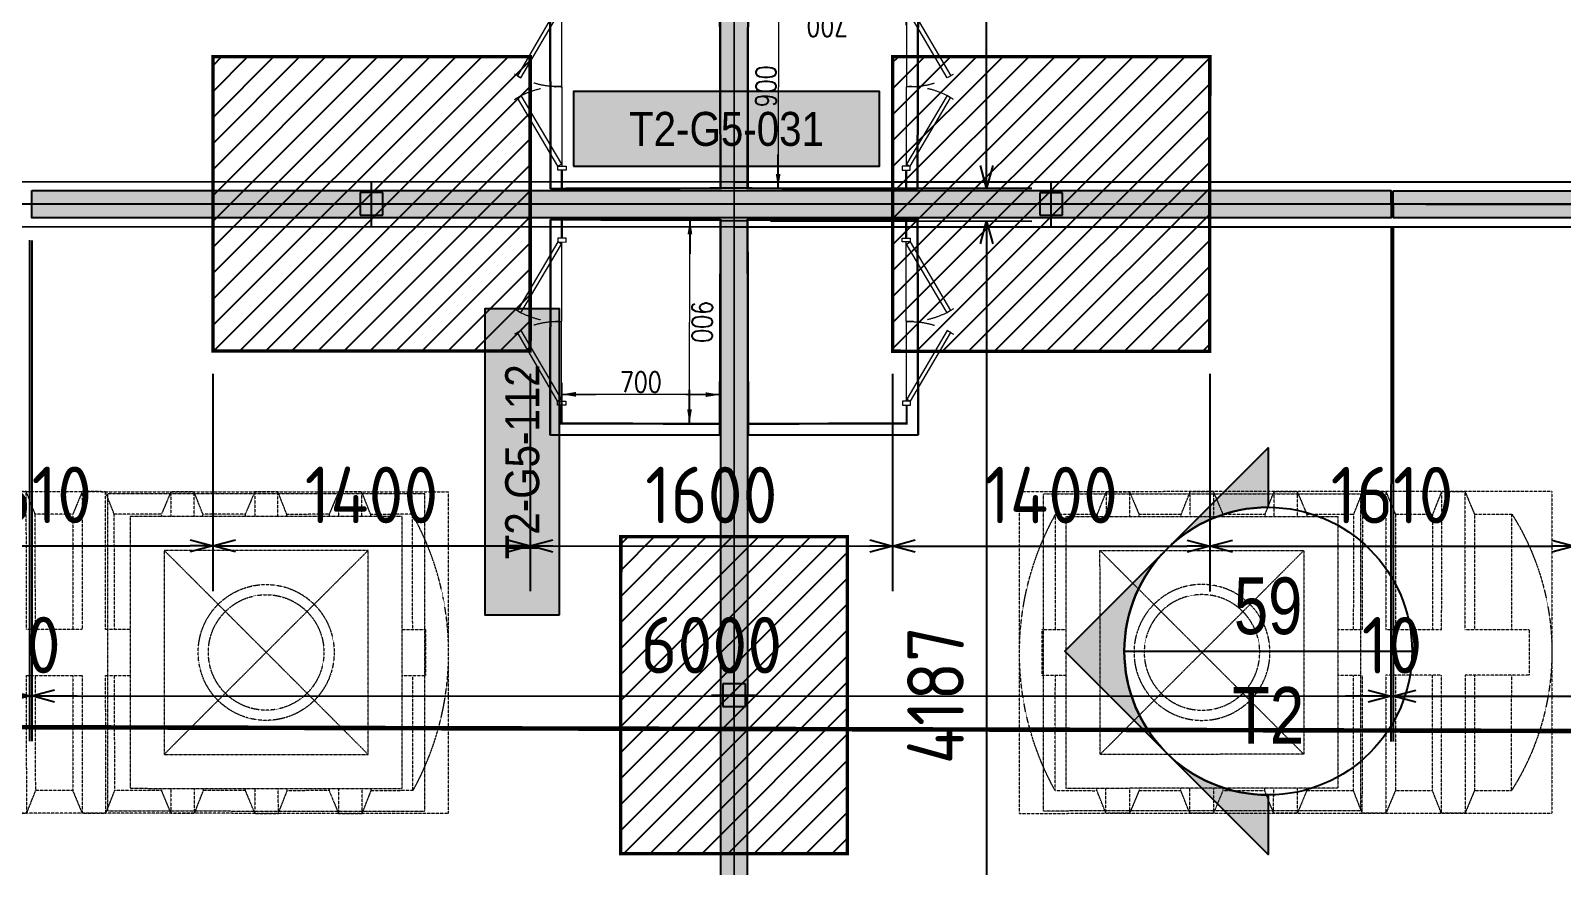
# Model space of a CAD drawing. Header units: centimetres. Extents: x -6122352 to 4157695, y -1694241 to 1947892.
# Drawn here: x 225701 to 232463, y -177712 to -174023 of the extents above; entities that cross this region are included whole.
import ezdxf
from ezdxf.enums import TextEntityAlignment as Align

# ---------------------------------------------------------------- set-up
doc = ezdxf.new("R2010")
doc.units = ezdxf.units.CM
doc.header["$MEASUREMENT"] = 0
doc.header["$PDMODE"] = 66
doc.header["$PDSIZE"] = 100
doc.linetypes.add('HIDDEN', pattern=[0.375, 0.25, -0.125])
doc.linetypes.add('LTH-4G-M-XR-GROUND FLOOR PLAN$0$HIDDEN2', pattern=[0.1875, 0.125, -0.0625])
for name, color, linetype in [('00-MI-DIM', 7, 'Continuous'), ('@MI-FOOTINGS', 7, 'Continuous'), ('@MI-MEP', 7, 'Continuous'), ('@MI-REF LAYER', 7, 'Continuous'), ('@MI-TYPE-02', 6, 'Continuous'), ('A-GLASS HATCH', 7, 'Continuous'), ('CTECH-Text 2.5mm', 2, 'Continuous'), ('PANEL-TAGS', 7, 'Continuous'), ('VD-WS-WATER TANK', 7, 'Continuous')]:
    doc.layers.add(name, color=color, linetype=linetype)
doc.layers.add('08-Compound Wall-2', color=6, linetype='Continuous', lineweight=25, true_color=0xff00ff)
for name, color, linetype, lineweight in [('23585-XR-AR-102-8P-GF$0$A-FLOR-XREF', 8, 'Continuous', 9), ('23585-XR-AR-DAMAC PLOT LIMITS$0$1-Mid units', 41, 'Continuous', 5), ('A-ANNO-TEXT', 3, 'Continuous', 25), ('LTH-4G-M-XR-GROUND FLOOR PLAN$0$1717 X Water Tank Location_5B$0$00 Line 2', 6, 'Continuous', 13), ('ZAT_WALL PANEL', 3, 'Continuous', 30)]:
    doc.layers.add(name, color=color, linetype=linetype, lineweight=lineweight)
doc.layers.add('LTH-4G-M-XR-GROUND FLOOR PLAN$0$PDF_Geometry', color=7, linetype='Continuous', true_color=0xcccccc)
doc.styles.add('Arial Narrow', font='ARIALN.TTF', dxfattribs={"width": 0.95, "height": 500})
doc.styles.add('DIMTEXT', font='romans.shx', dxfattribs={"width": 0.8})
doc.styles.add('PANELTAG_STYLE', font='arial.ttf')
doc.styles.add('Schueco-BEMSTIL', font='isocpeur.ttf', dxfattribs={"width": 0.9})
doc.dimstyles.new('DIM-25', dxfattribs={"dimscale": 25, "dimtxt": 2.5, "dimasz": 2.5, "dimexe": 1.25, "dimexo": 0.625, "dimgap": 1, "dimtad": 1, "dimdec": 0, "dimdsep": 46, "dimtxsty": 'DIMTEXT', "dimblk": 'AROW', "dimcen": 2.5, "dimse1": 1, "dimse2": 1, "dimclrd": 1, "dimclre": 1, "dimclrt": 2, "dimadec": 0, "dimazin": 0, "dimtfac": 1, "dimtdec": 0, "dimtmove": 0, "dimatfit": 3, "dimfxl": 1, "dimarcsym": 0})
doc.dimstyles.new('MI- JWC-TXT-2.5 MM', dxfattribs={"dimscale": 1.5, "dimtxt": 2.5, "dimasz": 1, "dimexe": 2, "dimexo": 1, "dimgap": 1, "dimtad": 1, "dimdec": 0, "dimdsep": 46, "dimtxsty": 'Schueco-BEMSTIL', "dimblk": 'OPEN30', "dimcen": 0, "dimdle": 2, "dimclrd": 140, "dimclre": 8, "dimclrt": 40, "dimadec": 0, "dimazin": 2, "dimtfac": 1, "dimtdec": 0, "dimtix": 1, "dimtmove": 2, "dimatfit": 3, "dimldrblk": 'OPEN', "dimfxl": 2, "dimlwd": -1, "dimlwe": -1, "dimarcsym": 0})

# ---------------------------------------------------------------- blocks, each defined once
blk = doc.blocks.new('23585-XR-AR-BOUNDARY WALLS AND SETBACKS')
at = {"layer": '08-Compound Wall-2'}
for p, q in [((496675.0646, 2768947.5843), (496679.118, 2768952.0081)), ((496679.2654, 2768951.8729), (496675.212, 2768947.4491)), ((496671.0112, 2768943.1605), (496675.0646, 2768947.5843)), ((496675.212, 2768947.4491), (496671.1586, 2768943.0253))]:
    blk.add_line(p, q, dxfattribs=at)
blk = doc.blocks.new('A$C9d9485f6')
at = {"layer": 'A-ANNO-TEXT', "rotation": 312.4881850805905}
blk.add_blockref('23585-XR-AR-BOUNDARY WALLS AND SETBACKS', (-2377088.5348, -1504219.2521), dxfattribs=at)
blk = doc.blocks.new('23585-XR-AR-DAMAC PLOT LIMITS')
at = {"layer": '23585-XR-AR-DAMAC PLOT LIMITS$0$1-Mid units', "color": 251, "true_color": 0x636466}
for points in [[(496675.1383, 2768947.5167), (496657.4431, 2768963.7303), (496661.4965, 2768968.1541), (496679.1917, 2768951.9405)], [(496671.0849, 2768943.0929), (496653.3897, 2768959.3065), (496657.4431, 2768963.7303), (496675.1383, 2768947.5167)], [(496675.1383, 2768947.5167), (496679.1917, 2768951.9405), (496696.8867, 2768935.7267), (496692.8333, 2768931.3029)], [(496671.0849, 2768943.0929), (496675.1383, 2768947.5167), (496692.8333, 2768931.3029), (496688.7799, 2768926.8793)]]:
    blk.add_lwpolyline(points, close=True, dxfattribs=at)
blk = doc.blocks.new('A$Cf093b529')
at = {"layer": 'A-ANNO-TEXT'}
blk.add_blockref('23585-XR-AR-DAMAC PLOT LIMITS', (-495391.9901, -2768603.4419), dxfattribs=at)
blk = doc.blocks.new('AROW')
at = {"color": 1, "ltscale": 100}
for p, q in [((0, 0), (-3, 0)), ((0, -1), (0, 1))]:
    blk.add_line(p, q, dxfattribs=at)
blk.add_solid([(-1.28, 0.21), (-1.28, -0.21), (0, 0)], dxfattribs=at)
blk = doc.blocks.new('*D475')
at = {"layer": 'CTECH-Text 2.5mm', "color": 8, "lineweight": -2, "ltscale": 10, "transparency": 16777216}
blk.add_line((0.8246, -0.1346), (0.0246, -0.1346), dxfattribs=at)
at = {"layer": 'Defpoints', "color": 0, "ltscale": 10, "transparency": 16777216}
for p in [(-0.0254, 0), (0.8746, 0), (-0.0254, -0.1346)]:
    blk.add_point(p, dxfattribs=at)
at = {"layer": 'CTECH-Text 2.5mm', "color": 8, "lineweight": -2, "ltscale": 10, "transparency": 16777216, "xscale": 0.05, "yscale": 0.05, "zscale": 0.05, "rotation": 180}
blk.add_blockref('AROW', (-0.0254, -0.1346), dxfattribs=at)
at = {"layer": 'CTECH-Text 2.5mm', "color": 8, "lineweight": -2, "ltscale": 10, "transparency": 16777216, "xscale": 0.05, "yscale": 0.05, "zscale": 0.05}
blk.add_blockref('AROW', (0.8746, -0.1346), dxfattribs=at)
at = {"layer": 'CTECH-Text 2.5mm', "color": 8, "ltscale": 10, "transparency": 16777216, "insert": (0.4246, -0.0796), "char_height": 0.09, "attachment_point": 5, "style": 'DIMTEXT'}
blk.add_mtext('900', dxfattribs=at)
blk = doc.blocks.new('*D474')
at = {"layer": 'CTECH-Text 2.5mm', "color": 8, "lineweight": -2, "ltscale": 10, "transparency": 16777216}
blk.add_line((0.7459, -0.05), (0.7459, -0.65), dxfattribs=at)
at = {"layer": 'Defpoints', "color": 0, "ltscale": 10, "transparency": 16777216}
for p in [(0.8746, 0), (0.7459, -0.7), (0.8746, -0.7)]:
    blk.add_point(p, dxfattribs=at)
at = {"layer": 'CTECH-Text 2.5mm', "color": 8, "lineweight": -2, "ltscale": 10, "transparency": 16777216, "xscale": 0.05, "yscale": 0.05, "zscale": 0.05}
for p, rotation in [((0.7459, 0), 90), ((0.7459, -0.7), 270)]:
    blk.add_blockref('AROW', p, dxfattribs=dict(at, rotation=rotation))
at = {"layer": 'CTECH-Text 2.5mm', "color": 8, "ltscale": 10, "transparency": 16777216, "insert": (0.6909, -0.35), "char_height": 0.09, "attachment_point": 5, "rotation": 90, "style": 'DIMTEXT'}
blk.add_mtext('700', dxfattribs=at)
blk = doc.blocks.new('WT')
at = {"layer": 'VD-WS-WATER TANK', "color": 8, "linetype": 'HIDDEN', "lineweight": 5}
for p, q in [((-1544.6, 709.7), (-1544.6, -710.3)), ((-1544.6, 709.7), (805.4, 709.7)), ((805.4, -710.3), (805.4, 709.7)), ((-1205.2, 610), (-1368.6, 609.7)), ((-1367.6, 100.7), (-1368.6, 609.7)), ((-853.8, 610), (-1019.5, 609.7)), ((-462.5, 610), (-670.5, 610)), ((-92.3, 610), (-279.1, 610)), ((278, 610), (91.1, 609.6)), ((645.8, 610), (461.3, 609.7)), ((646.8, 100.7), (645.8, 610)), ((-1366.3, -610.3), (-1367.2, -101.4)), ((648.2, -610), (647.2, -101.4)), ((-1202.9, -610), (-1366.3, -610.3)), ((-853.8, -610), (-1017.2, -610.3)), ((-462.5, -610), (-668.2, -610)), ((-92.3, -610), (-276.8, -610)), ((278, -610), (93.4, -610.3)), ((648.2, -610), (463.6, -610.3)), ((805.4, -710.3), (-1544.6, -710.3))]:
    blk.add_line(p, q, dxfattribs=at)
at = {"layer": 'VD-WS-WATER TANK', "color": 8, "linetype": 'HIDDEN', "lineweight": 5, "ltscale": 0.2}
for p, q in [((-450, 450, 1.1), (450, -450, -1)), ((450, 450), (-450, -450, 1))]:
    blk.add_line(p, q, dxfattribs=at)
at = {"layer": 'VD-WS-WATER TANK', "color": 8, "linetype": 'HIDDEN', "lineweight": 5}
for points in [[(-1058, 100.7), (-1059, 709.7), (-1161.1, 709.7), (-1202.9, 610), (-1202.9, 100.7)], [(-1161.1, 709.7), (-1161.1, 100.7)], [(-1018.6, 100.7), (-1019.5, 610), (-1059, 709.7)], [(-708.9, 100.7), (-709.9, 709.7), (-812, 709.7), (-853.8, 610), (-853.8, 100.7)], [(-812, 709.7), (-812, 100.7)], [(-669.5, 100.7), (-670.5, 610), (-709.9, 709.7)], [(-318.4, 600), (-318.6, 709.7), (-420.7, 709.7), (-462.5, 610), (-462.5, 600)], [(-420.7, 709.7), (-420.7, 600)], [(-279.1, 600), (-279.1, 610), (-318.6, 709.7)], [(51.8, 600), (51.6, 709.7), (-50.5, 709.7), (-92.3, 610), (-92.3, 600)], [(-50.5, 709.7), (-50.5, 600)], [(91.1, 600), (91.1, 610), (51.6, 709.7)], [(422, 600), (421.8, 709.7), (319.7, 709.7), (278, 610), (278, 600)], [(319.7, 709.7), (319.7, 600)], [(461.3, 600), (461.3, 610), (421.8, 709.7)], [(-1161.1, 100.7), (-1444.6, 100.7), (-1444.6, -101.4), (-1161.1, -101.4)], [(-812, 100.7), (-1058, 100.7)], [(-600, 100.7), (-708.9, 100.7)], [(600, -101.4), (705.4, -101.4), (705.4, 100.7), (600, 100.7)], [(-1202.9, -101.4), (-1202.9, -610), (-1161.1, -710.3), (-1056.7, -710.3), (-1017.2, -610), (-1018.2, -101.4)], [(-1161.1, -101.4), (-1161.1, -710.3)], [(-1056.7, -710.3), (-1057.7, -101.4)], [(-1057.7, -101.4), (-812, -101.4)], [(-853.8, -101.4), (-853.8, -610), (-812, -710.3), (-707.6, -710.3), (-668.2, -610), (-669.1, -101.4)], [(-812, -101.4), (-812, -710.3)], [(-707.6, -710.3), (-708.6, -101.4)], [(-708.6, -101.4), (-600, -101.4)], [(-462.5, -600), (-462.5, -610), (-420.7, -710.3), (-316.2, -710.3), (-276.8, -610), (-276.8, -600)], [(-420.7, -600), (-420.7, -710.3)], [(-316.2, -710.3), (-316.4, -600)], [(-92.3, -600), (-92.3, -610), (-50.5, -710.3), (54, -710.3), (93.4, -610), (93.4, -600)], [(-50.5, -600), (-50.5, -710.3)], [(54, -710.3), (53.8, -600)], [(278, -600), (278, -610), (319.7, -710.3), (424.2, -710.3), (463.6, -610), (463.6, -600)], [(319.7, -600), (319.7, -710.3)], [(424.2, -710.3), (424, -600)]]:
    blk.add_lwpolyline(points, dxfattribs=at)
at = {"layer": 'VD-WS-WATER TANK', "color": 8, "linetype": 'HIDDEN', "lineweight": 5, "ltscale": 0.2}
for points in [[(-700, -700), (700, -700), (700, 700), (-700, 700)], [(-600, -600), (600, -600), (600, 600), (-600, 600)], [(-450, -450), (450, -450), (450, 450), (-450, 450)]]:
    blk.add_lwpolyline(points, close=True, dxfattribs=at)
at = {"layer": 'VD-WS-WATER TANK', "color": 8, "linetype": 'HIDDEN', "lineweight": 5}
for radius in [300, 255]:
    blk.add_circle((0, 0), radius, dxfattribs=at)
for centre, radius, start, end in [((-406.1, 1.5), 1138.5, 147.71236, 212.50564), ((-448.6, -2.1), 1254, 331.0009, 29.21709)]:
    blk.add_arc(centre, radius, start, end, dxfattribs=at)
blk = doc.blocks.new('A$Cc095a7f5')
at = {"color": 1, "true_color": 0xeb0000, "const_width": 0.008}
blk.add_lwpolyline([(54.2982, -24.0003), (45.148, -24.0002), (39.148, -24.0002), (33.1481, -24.0001), (27.1481, -24.0001), (21.1481, -24.0001), (15.1481, -24.0001), (9.1479, -24), (0.0007, -23.9999), (0, 0), (9.1481, -0.0001), (15.1481, -0.0001), (21.1481, -0.0001), (27.1481, -0.0001), (33.1481, -0.0001), (39.1479, -0.0002), (45.148, -0.0002), (54.2981, -0.0003)], close=True, dxfattribs=at)
blk = doc.blocks.new('A$C4030e24e')
at = {"color": 1, "true_color": 0xeb0000, "const_width": 0.008}
blk.add_lwpolyline([(54.2981, -0.0002), (54.2972, -24.0003), (45.1499, -24.0001), (39.1498, -24.0001), (33.1498, -24.0001), (27.1498, -24.0001), (21.15, -24), (15.15, -24), (9.15, -24), (-0.0001, -23.9999), (0, 0), (9.1502, 0), (15.1502, 0), (21.1501, -0.0001), (27.1501, -0.0001), (33.1501, -0.0001), (39.1501, -0.0001), (45.1501, -0.0001)], close=True, dxfattribs=at)
blk = doc.blocks.new('T2-FOOTING PLAN')
at = {"layer": '@MI-FOOTINGS', "transparency": 33554679}
h = blk.add_hatch(dxfattribs=at)
h.set_pattern_fill('ANSI31', color=8, scale=650)
h.paths.add_polyline_path([(-700, 650), (700, 650), (700, -650), (-700, -650)])
at = {"layer": '@MI-FOOTINGS', "color": 160, "true_color": 0x3340f0, "const_width": 15}
blk.add_lwpolyline([(-700, 650), (700, 650), (700, -650), (-700, -650)], close=True, dxfattribs=at)
at = {"layer": '@MI-FOOTINGS', "color": 30}
blk.add_point((0, 0), dxfattribs=at)
blk = doc.blocks.new('_Open30')
at = {"color": 0, "linetype": 'ByBlock', "lineweight": -2}
for p, q in [((-1, 0.268), (0, 0)), ((0, 0), (-1, -0.268)), ((0, 0), (-1, 0))]:
    blk.add_line(p, q, dxfattribs=at)
blk = doc.blocks.new('*D882')
at = {"layer": '00-MI-DIM', "color": 8, "transparency": 16777216}
for p, q in [((224896.2, -175536.9), (224896, -176497.3)), ((226506.2, -175537.5), (226506, -176497.6))]:
    blk.add_line(p, q, dxfattribs=at)
at = {"layer": '00-MI-DIM', "color": 140, "transparency": 16777216}
blk.add_line((224996, -176297.3), (226406, -176297.6), dxfattribs=at)
at = {"layer": 'Defpoints', "color": 0, "transparency": 16777216}
for p in [(224896.2, -175436.9), (226506.2, -175437.5), (226506, -176297.6)]:
    blk.add_point(p, dxfattribs=at)
at = {"layer": '00-MI-DIM', "color": 140, "transparency": 16777216, "xscale": 100, "yscale": 100, "zscale": 100}
for p, rotation in [((224896, -176297.3), 179.9898439714545), ((226506, -176297.6), 359.9898439714545)]:
    blk.add_blockref('_Open30', p, dxfattribs=dict(at, rotation=rotation))
at = {"layer": '00-MI-DIM', "color": 40, "transparency": 16777216, "insert": (225701.1, -176072.4), "char_height": 250, "attachment_point": 5, "rotation": 359.98984, "style": 'Schueco-BEMSTIL'}
blk.add_mtext('1610', dxfattribs=at)
blk = doc.blocks.new('_Open')
at = {"color": 0, "linetype": 'ByBlock', "lineweight": -2}
for p, q in [((-1, 0.2), (0, 0)), ((-1, -0.2), (0, 0)), ((0, 0), (-1, 0))]:
    blk.add_line(p, q, dxfattribs=at)
blk = doc.blocks.new('*D883')
at = {"layer": '00-MI-DIM', "color": 8, "transparency": 16777216}
for p, q in [((226506.2, -175537.5), (226506, -176497.6)), ((227906.2, -175537.7), (227906, -176497.8))]:
    blk.add_line(p, q, dxfattribs=at)
at = {"layer": '00-MI-DIM', "color": 140, "transparency": 16777216}
blk.add_line((226606, -176297.6), (227806, -176297.8), dxfattribs=at)
at = {"layer": 'Defpoints', "color": 0, "transparency": 16777216}
for p in [(226506.2, -175437.5), (227906.2, -175437.7), (227906, -176297.8)]:
    blk.add_point(p, dxfattribs=at)
at = {"layer": '00-MI-DIM', "color": 140, "transparency": 16777216, "xscale": 100, "yscale": 100, "zscale": 100}
for p, rotation in [((226506, -176297.6), 179.9898439714545), ((227906, -176297.8), 359.9898439714545)]:
    blk.add_blockref('_Open30', p, dxfattribs=dict(at, rotation=rotation))
at = {"layer": '00-MI-DIM', "color": 40, "transparency": 16777216, "insert": (227206.1, -176072.7), "char_height": 250, "attachment_point": 5, "rotation": 359.98984, "style": 'Schueco-BEMSTIL'}
blk.add_mtext('1400', dxfattribs=at)
blk = doc.blocks.new('*D884')
at = {"layer": '00-MI-DIM', "color": 8, "transparency": 16777216}
for p, q in [((227906.2, -175537.7), (227906, -176497.8)), ((229506.2, -175538), (229506, -176498.1))]:
    blk.add_line(p, q, dxfattribs=at)
at = {"layer": '00-MI-DIM', "color": 140, "transparency": 16777216}
blk.add_line((228006, -176297.9), (229406, -176298.1), dxfattribs=at)
at = {"layer": 'Defpoints', "color": 0, "transparency": 16777216}
for p in [(227906.2, -175437.7), (229506.2, -175438), (229506, -176298.1)]:
    blk.add_point(p, dxfattribs=at)
at = {"layer": '00-MI-DIM', "color": 140, "transparency": 16777216, "xscale": 100, "yscale": 100, "zscale": 100}
for p, rotation in [((227906, -176297.8), 179.9898439714545), ((229506, -176298.1), 359.9898439714545)]:
    blk.add_blockref('_Open30', p, dxfattribs=dict(at, rotation=rotation))
at = {"layer": '00-MI-DIM', "color": 40, "transparency": 16777216, "insert": (228706.1, -176073), "char_height": 250, "attachment_point": 5, "rotation": 359.98984, "style": 'Schueco-BEMSTIL'}
blk.add_mtext('1600', dxfattribs=at)
blk = doc.blocks.new('*D885')
at = {"layer": '00-MI-DIM', "color": 8, "transparency": 16777216}
for p, q in [((229506.2, -175538), (229506, -176498.1)), ((230906.2, -175538.3), (230906, -176498.4))]:
    blk.add_line(p, q, dxfattribs=at)
at = {"layer": '00-MI-DIM', "color": 140, "transparency": 16777216}
blk.add_line((229606, -176298.1), (230806, -176298.4), dxfattribs=at)
at = {"layer": 'Defpoints', "color": 0, "transparency": 16777216}
for p in [(229506.2, -175438), (230906.2, -175438.3), (230906, -176298.4)]:
    blk.add_point(p, dxfattribs=at)
at = {"layer": '00-MI-DIM', "color": 140, "transparency": 16777216, "xscale": 100, "yscale": 100, "zscale": 100}
for p, rotation in [((229506, -176298.1), 179.9898439714545), ((230906, -176298.4), 359.9898439714545)]:
    blk.add_blockref('_Open30', p, dxfattribs=dict(at, rotation=rotation))
at = {"layer": '00-MI-DIM', "color": 40, "transparency": 16777216, "insert": (230206.1, -176073.2), "char_height": 250, "attachment_point": 5, "rotation": 359.98984, "style": 'Schueco-BEMSTIL'}
blk.add_mtext('1400', dxfattribs=at)
blk = doc.blocks.new('*D886')
at = {"layer": '00-MI-DIM', "color": 8, "transparency": 16777216}
for p, q in [((230906.2, -175538.3), (230906, -176498.4)), ((232516.2, -175538.2), (232516, -176498.7))]:
    blk.add_line(p, q, dxfattribs=at)
at = {"layer": '00-MI-DIM', "color": 140, "transparency": 16777216}
blk.add_line((231006, -176298.4), (232416.1, -176298.6), dxfattribs=at)
at = {"layer": 'Defpoints', "color": 0, "transparency": 16777216}
for p in [(230906.2, -175438.3), (232516.2, -175438.2), (232516.1, -176298.7)]:
    blk.add_point(p, dxfattribs=at)
at = {"layer": '00-MI-DIM', "color": 140, "transparency": 16777216, "xscale": 100, "yscale": 100, "zscale": 100}
for p, rotation in [((230906, -176298.4), 179.9898439714545), ((232516.1, -176298.7), 359.9898439714545)]:
    blk.add_blockref('_Open30', p, dxfattribs=dict(at, rotation=rotation))
at = {"layer": '00-MI-DIM', "color": 40, "transparency": 16777216, "insert": (231711.1, -176073.5), "char_height": 250, "attachment_point": 5, "rotation": 359.98984, "style": 'Schueco-BEMSTIL'}
blk.add_mtext('1610', dxfattribs=at)
blk = doc.blocks.new('*D909')
at = {"layer": '00-MI-DIM', "color": 8, "transparency": 16777216}
for p, q in [((225696.5, -174947.7), (225696.1, -177160.1)), ((225706.5, -174949.2), (225706.2, -177160.1))]:
    blk.add_line(p, q, dxfattribs=at)
at = {"layer": '00-MI-DIM', "color": 140, "transparency": 16777216}
for p, q in [((225596.1, -176960.1), (225496.1, -176960.1)), ((225696.1, -176960.1), (225706.2, -176960.1)), ((225806.2, -176960.2), (225906.2, -176960.2))]:
    blk.add_line(p, q, dxfattribs=at)
at = {"layer": 'Defpoints', "color": 0, "transparency": 16777216}
for p in [(225696.5, -174847.7), (225706.6, -174849.2), (225706.2, -176960.1)]:
    blk.add_point(p, dxfattribs=at)
at = {"layer": '00-MI-DIM', "color": 140, "transparency": 16777216, "xscale": 100, "yscale": 100, "zscale": 100}
for p, rotation in [((225696.1, -176960.1), 359.9898439714545), ((225706.2, -176960.1), 179.9898439714545)]:
    blk.add_blockref('_Open30', p, dxfattribs=dict(at, rotation=rotation))
at = {"layer": '00-MI-DIM', "color": 40, "transparency": 16777216, "insert": (225701.2, -176735.1), "char_height": 250, "attachment_point": 5, "rotation": 359.98984, "style": 'Schueco-BEMSTIL'}
blk.add_mtext('10', dxfattribs=at)
blk = doc.blocks.new('*D910')
at = {"layer": '00-MI-DIM', "color": 8, "transparency": 16777216}
for p, q in [((231706.3, -174889.3), (231705.9, -177161.2)), ((225706.5, -174949.2), (225706.2, -177160.1))]:
    blk.add_line(p, q, dxfattribs=at)
at = {"layer": '00-MI-DIM', "color": 140, "transparency": 16777216}
blk.add_line((225806.2, -176960.2), (231605.9, -176961.2), dxfattribs=at)
at = {"layer": 'Defpoints', "color": 0, "transparency": 16777216}
for p in [(225706.6, -174849.2), (231706.3, -174789.3), (231705.9, -176961.2)]:
    blk.add_point(p, dxfattribs=at)
at = {"layer": '00-MI-DIM', "color": 140, "transparency": 16777216, "xscale": 100, "yscale": 100, "zscale": 100}
for p, rotation in [((225706.2, -176960.1), 179.9898439714545), ((231705.9, -176961.2), 359.9898439714545)]:
    blk.add_blockref('_Open30', p, dxfattribs=dict(at, rotation=rotation))
at = {"layer": '00-MI-DIM', "color": 40, "transparency": 16777216, "insert": (228706.1, -176735.7), "char_height": 250, "attachment_point": 5, "rotation": 359.98984, "style": 'Schueco-BEMSTIL'}
blk.add_mtext('6000', dxfattribs=at)
blk = doc.blocks.new('*D911')
at = {"layer": '00-MI-DIM', "color": 8, "transparency": 16777216}
for p, q in [((231706.3, -174889.3), (231705.9, -177161.2)), ((231716.4, -174889.3), (231716, -177161.2))]:
    blk.add_line(p, q, dxfattribs=at)
at = {"layer": '00-MI-DIM', "color": 140, "transparency": 16777216}
for p, q in [((231605.9, -176961.2), (231505.9, -176961.2)), ((231705.9, -176961.2), (231716, -176961.2)), ((231816, -176961.2), (231916, -176961.2))]:
    blk.add_line(p, q, dxfattribs=at)
at = {"layer": 'Defpoints', "color": 0, "transparency": 16777216}
for p in [(231706.3, -174789.3), (231716.4, -174789.3), (231716, -176961.2)]:
    blk.add_point(p, dxfattribs=at)
at = {"layer": '00-MI-DIM', "color": 140, "transparency": 16777216, "xscale": 100, "yscale": 100, "zscale": 100}
for p, rotation in [((231705.9, -176961.2), 359.9898439714545), ((231716, -176961.2), 179.9898439714545)]:
    blk.add_blockref('_Open30', p, dxfattribs=dict(at, rotation=rotation))
at = {"layer": '00-MI-DIM', "color": 40, "transparency": 16777216, "insert": (231711, -176736.2), "char_height": 250, "attachment_point": 5, "rotation": 359.98984, "style": 'Schueco-BEMSTIL'}
blk.add_mtext('10', dxfattribs=at)
blk = doc.blocks.new('*D912')
at = {"layer": '00-MI-DIM', "color": 8, "transparency": 16777216}
for p, q in [((231716.4, -174889.3), (231716, -177161.2)), ((237716.3, -174889.4), (237715.9, -177162.3))]:
    blk.add_line(p, q, dxfattribs=at)
at = {"layer": '00-MI-DIM', "color": 140, "transparency": 16777216}
blk.add_line((231816, -176961.2), (237615.9, -176962.3), dxfattribs=at)
at = {"layer": 'Defpoints', "color": 0, "transparency": 16777216}
for p in [(231716.4, -174789.3), (237716.3, -174789.4), (237715.9, -176962.3)]:
    blk.add_point(p, dxfattribs=at)
at = {"layer": '00-MI-DIM', "color": 140, "transparency": 16777216, "xscale": 100, "yscale": 100, "zscale": 100}
for p, rotation in [((231716, -176961.2), 179.9898439714545), ((237715.9, -176962.3), 359.9898439714545)]:
    blk.add_blockref('_Open30', p, dxfattribs=dict(at, rotation=rotation))
at = {"layer": '00-MI-DIM', "color": 40, "transparency": 16777216, "insert": (234716, -176736.7), "char_height": 250, "attachment_point": 5, "rotation": 359.98984, "style": 'Schueco-BEMSTIL'}
blk.add_mtext('6000', dxfattribs=at)
blk = doc.blocks.new('PANELTAG')
at = {"layer": 'PANEL-TAGS', "color": 1}
blk.add_lwpolyline([(-13.5, -3.3), (13.5, -3.3), (13.5, 3.3), (-13.5, 3.3)], close=True, dxfattribs=at)
at = {"layer": 'PANEL-TAGS', "color": 40, "true_color": 0xffd700}
blk.add_solid([(-13.5, -3.3), (13.5, -3.3), (-13.5, 3.3), (13.5, 3.3)], dxfattribs=at)
at = {"layer": 'PANEL-TAGS', "color": 5, "style": 'PANELTAG_STYLE', "width": 0.85}
blk.add_attdef('TAGNO', text='', height=3, dxfattribs=at).set_placement((0, 0), align=Align.MIDDLE)
blk = doc.blocks.new('*D3009')
at = {"layer": '@MI-TYPE-02', "color": 8, "transparency": 16777216}
for p, q in [((18160.9, 4254.3), (19314.9, 4254.3)), ((18160.2, 67.1), (19314.9, 67.1))]:
    blk.add_line(p, q, dxfattribs=at)
at = {"layer": '@MI-TYPE-02', "color": 140, "transparency": 16777216}
blk.add_line((19114.9, 167.1), (19114.9, 4154.3), dxfattribs=at)
at = {"layer": 'Defpoints', "color": 0, "transparency": 16777216}
for p in [(18060.9, 4254.3), (19114.9, 4254.3), (18060.2, 67.1)]:
    blk.add_point(p, dxfattribs=at)
at = {"layer": '@MI-TYPE-02', "color": 140, "transparency": 16777216, "xscale": 100, "yscale": 100, "zscale": 100}
for p, rotation in [((19114.9, 4254.3), 90), ((19114.9, 67.1), 270)]:
    blk.add_blockref('_Open30', p, dxfattribs=dict(at, rotation=rotation))
at = {"layer": '@MI-TYPE-02', "color": 40, "transparency": 16777216, "insert": (18889.9, 2160.7), "char_height": 250, "attachment_point": 5, "rotation": 90, "style": 'Schueco-BEMSTIL'}
blk.add_mtext('4187', dxfattribs=at)
blk = doc.blocks.new('*D3010')
at = {"layer": '@MI-TYPE-02', "color": 8, "transparency": 16777216}
for p, q in [((18160.1, -78.2), (19314.8, -78.6)), ((18159.5, -4265.4), (19313.5, -4265.8))]:
    blk.add_line(p, q, dxfattribs=at)
at = {"layer": '@MI-TYPE-02', "color": 140, "transparency": 16777216}
blk.add_line((19114.8, -178.6), (19113.5, -4165.7), dxfattribs=at)
at = {"layer": 'Defpoints', "color": 0, "transparency": 16777216}
for p in [(18060.1, -78.2), (18059.5, -4265.4), (19113.5, -4265.7)]:
    blk.add_point(p, dxfattribs=at)
at = {"layer": '@MI-TYPE-02', "color": 140, "transparency": 16777216, "xscale": 100, "yscale": 100, "zscale": 100}
for p, rotation in [((19114.8, -78.6), 89.98108695238069), ((19113.5, -4265.7), 269.9810869523807)]:
    blk.add_blockref('_Open30', p, dxfattribs=dict(at, rotation=rotation))
at = {"layer": '@MI-TYPE-02', "color": 40, "transparency": 16777216, "insert": (18889.2, -2172.1), "char_height": 250, "attachment_point": 5, "rotation": 89.98109, "style": 'Schueco-BEMSTIL'}
blk.add_mtext('4187', dxfattribs=at)
blk = doc.blocks.new('T2-SINGLE FOOTING')
at = {"layer": '@MI-FOOTINGS', "transparency": 33554679}
h = blk.add_hatch(dxfattribs=at)
h.set_pattern_fill('ANSI31', color=8, scale=650)
h.paths.add_polyline_path([(-700, 500), (700, 500), (700, -500), (-700, -500)])
at = {"layer": '@MI-FOOTINGS', "color": 62, "const_width": 15}
blk.add_lwpolyline([(-700, 500), (700, 500), (700, -500), (-700, -500)], close=True, dxfattribs=at)
at = {"layer": '@MI-FOOTINGS', "color": 30}
blk.add_point((0, 0), dxfattribs=at)
blk = doc.blocks.new('*U3659')
h = blk.add_hatch(color=94)
edge = h.paths.add_edge_path()
edge.add_line((0, -6.35), (0, -8.98))
edge.add_line((0, -8.98), (-8.98, 0))
edge.add_line((-8.98, 0), (0, 8.98))
edge.add_line((0, 8.98), (0, 6.35))
edge.add_arc((0, 0), 6.35, 90, 270)
at = {"color": 94}
blk.add_line((-6.35, 0), (6.35, 0), dxfattribs=at)
blk.add_lwpolyline([(0, -6.35), (0, -8.98), (-8.98, 0), (0, 8.98), (0, 6.35, 1)], format="xyb", close=True, dxfattribs=at)
blk.add_lwpolyline([(-4.49, 4.49, 0.414214), (-4.49, -4.49), (-8.98, 0), (-4.49, 4.49)], format="xyb", close=True)
blk.add_circle((0, 0), 6.35, dxfattribs=at)
at = {"style": 'Arial Narrow', "width": 0.95, "flags": 8}
blk.add_attdef('VIEWNUMBER', text='', height=2.5, dxfattribs=at).set_placement((0, 0), align=Align.BOTTOM_CENTER)
blk.add_attdef('SHEETNUMBER', text='', height=2.5, dxfattribs=at).set_placement((0, -1.588), align=Align.TOP_CENTER)
blk = doc.blocks.new('A$C3dfd7553')
at = {"layer": 'LTH-4G-M-XR-GROUND FLOOR PLAN$0$1717 X Water Tank Location_5B$0$00 Line 2', "color": 8, "linetype": 'Continuous', "elevation": 0}
blk.add_lwpolyline([(0.0563, -0.7, 0.01, 0.01, 0), (-0.0254, -0.7, 0.01, 0.01, 0), (-0.0254, 0, 0.01, 0.01, 0), (0.8746, 0, 0.01, 0.01, 0), (0.8746, -0.7, 0.01, 0.01, 0), (0.7937, -0.7, 0, 0, 0)], format="xyseb", dxfattribs=at)
at = {"layer": 'LTH-4G-M-XR-GROUND FLOOR PLAN$0$PDF_Geometry', "color": 8, "lineweight": 5, "elevation": 0}
for points in [[(0.0734, -0.7172), (0.0734, -0.6813), (0.0563, -0.6813), (0.0563, -0.7172)], [(0.3766, -0.8952), (0.386, -0.8796), (0.0828, -0.7016), (0.0734, -0.7172)], [(0.4734, -0.8952), (0.464, -0.8796), (0.7672, -0.7016), (0.7766, -0.7172)], [(0.7766, -0.7172), (0.7766, -0.6813), (0.7937, -0.6813), (0.7937, -0.7172)]]:
    blk.add_lwpolyline(points, close=True, dxfattribs=at)
blk.add_lwpolyline([(0.7766, -0.7), (0.0734, -0.7)], dxfattribs=at)
at = {"layer": 'LTH-4G-M-XR-GROUND FLOOR PLAN$0$PDF_Geometry', "color": 8, "linetype": 'LTH-4G-M-XR-GROUND FLOOR PLAN$0$HIDDEN2', "lineweight": 5}
for centre, start, end in [((0.0734, -0.7172), 327.14069, 2.80213), ((0.7766, -0.7172), 177.19787, 212.85931)]:
    blk.add_arc(centre, 0.3516, start, end, dxfattribs=at)
at = {"layer": 'ZAT_WALL PANEL', "color": 1, "elevation": 0}
blk.add_lwpolyline([(-0.0254, -0.75), (-0.0254, 0), (0.9246, 0), (0.9246, -0.75), (-0.0254, -0.75)], dxfattribs=at)
at = {"layer": 'CTECH-Text 2.5mm', "color": 8, "ltscale": 10}
dim = blk.add_linear_dim(base=(-0.0254, -0.1346), p1=(0.8746, 0), p2=(-0.0254, 0), dimstyle='DIM-25', override={"dimscale": 1, "dimtxt": 0.09, "dimasz": 0.05, "dimgap": 0.01, "dimlfac": 1000, "dimclrd": 8, "dimclre": 8, "dimclrt": 8}, dxfattribs=at)
dim.commit()
dim.dimension.update_dxf_attribs({"geometry": '*D475', "text_midpoint": (0.4246, -0.0796)})
dim = blk.add_linear_dim(base=(0.7459, -0.7), p1=(0.8746, 0), p2=(0.8746, -0.7), angle=90, dimstyle='DIM-25', override={"dimscale": 1, "dimtxt": 0.09, "dimasz": 0.05, "dimgap": 0.01, "dimlfac": 1000, "dimclrd": 8, "dimclre": 8, "dimclrt": 8}, dxfattribs=at)
dim.commit()
dim.dimension.update_dxf_attribs({"geometry": '*D474', "text_midpoint": (0.6909, -0.35)})
blk = doc.blocks.new('23585-XR-AR-MID-ANNO-GF')
at = {"xscale": 1000, "yscale": 1000, "zscale": 1000, "rotation": 269.8774601641335}
blk.add_blockref('A$C3dfd7553', (5900.3, 23874.6, 0), dxfattribs=at)
at = {"layer": 'VD-WS-WATER TANK', "ltscale": 100, "rotation": 359.9969187736403}
blk.add_blockref('WT', (3895.2, 21990.4), dxfattribs=at)
blk = doc.blocks.new('A$C62ac5cd4')
at = {"color": 1, "true_color": 0xeb0000, "const_width": 0.008}
blk.add_lwpolyline([(54.2982, -24.0003), (45.148, -24.0002), (39.148, -24.0002), (33.1481, -24.0001), (27.1481, -24.0001), (21.1481, -24.0001), (15.1481, -24.0001), (9.1479, -24), (0.0007, -23.9999), (0, 0), (9.1481, -0.0001), (15.1481, -0.0001), (21.1481, -0.0001), (27.1481, -0.0001), (33.1481, -0.0001), (39.1479, -0.0002), (45.148, -0.0002), (54.2981, -0.0003)], close=True, dxfattribs=at)
at = {"layer": '23585-XR-AR-102-8P-GF$0$A-FLOR-XREF', "xscale": 0.001, "yscale": 0.001, "zscale": 0.001}
blk.add_blockref('23585-XR-AR-MID-ANNO-GF', (21.1865, -23.9701), dxfattribs=at)
at = {"layer": '23585-XR-AR-102-8P-GF$0$A-FLOR-XREF', "xscale": -0.001000000000000001, "yscale": 0.001, "zscale": 0.001, "rotation": 0.01981388495083629}
blk.add_blockref('23585-XR-AR-MID-ANNO-GF', (33.1154, -23.9681), dxfattribs=at)
blk = doc.blocks.new('A$Ca33b49e3')
at = {"color": 1, "true_color": 0xeb0000, "const_width": 0.008}
blk.add_lwpolyline([(54.2981, -0.0002), (54.2972, -24.0003), (45.1499, -24.0001), (39.1498, -24.0001), (33.1498, -24.0001), (27.1498, -24.0001), (21.15, -24), (15.15, -24), (9.15, -24), (-0.0001, -23.9999), (0, 0), (9.1502, 0), (15.1502, 0), (21.1501, -0.0001), (27.1501, -0.0001), (33.1501, -0.0001), (39.1501, -0.0001), (45.1501, -0.0001)], close=True, dxfattribs=at)
at = {"layer": '23585-XR-AR-102-8P-GF$0$A-FLOR-XREF', "xscale": 0.001, "yscale": 0.001, "zscale": 0.001}
blk.add_blockref('23585-XR-AR-MID-ANNO-GF', (21.191, -23.971), dxfattribs=at)
at = {"layer": '23585-XR-AR-102-8P-GF$0$A-FLOR-XREF', "xscale": -0.001000000000000003, "yscale": 0.001, "zscale": 0.001, "rotation": 0.01981388495078656}
blk.add_blockref('23585-XR-AR-MID-ANNO-GF', (33.1199, -23.9689), dxfattribs=at)
blk = doc.blocks.new('G8-partition walls')
at = {"layer": 'A-GLASS HATCH'}
h = blk.add_hatch(color=6, dxfattribs=at)
h.dxf.hatch_style = 1
h.paths.add_polyline_path([(17940.2, 67.2), (17940.9, 4254.3), (18060.9, 4254.3), (18060.2, 67.1)])
h = blk.add_hatch(color=6, dxfattribs=at)
h.dxf.hatch_style = 1
h.paths.add_polyline_path([(17940.1, -78.2), (17939.5, -4265.4), (18059.5, -4265.4), (18060.1, -78.2)])
at = {"layer": '@MI-TYPE-02', "color": 6}
for points in [[(17940.2, 67.2), (17940.9, 4254.3), (18060.9, 4254.3), (18060.2, 67.1)], [(17940.1, -78.2), (17939.5, -4265.4), (18059.5, -4265.4), (18060.1, -78.2)]]:
    blk.add_lwpolyline(points, close=True, dxfattribs=at)
at = {"layer": '@MI-FOOTINGS', "xscale": -1, "rotation": 89.98108695186909}
blk.add_blockref('T2-SINGLE FOOTING', (17999.8, -2171.8), dxfattribs=at)
at = {"layer": '@MI-TYPE-02'}
for base, p1, p2, angle, picture, middle in [((19114.9, 4254.3), (18060.2, 67.1), (18060.9, 4254.3), 90, '*D3009', (18889.9, 2160.7)), ((19113.5, -4265.7), (18060.1, -78.2), (18059.5, -4265.4), 269.98109, '*D3010', (18889.2, -2172.1))]:
    dim = blk.add_linear_dim(base=base, p1=p1, p2=p2, angle=angle, dimstyle='MI- JWC-TXT-2.5 MM', dxfattribs=at)
    dim.commit()
    dim.dimension.update_dxf_attribs({"geometry": picture, "text_midpoint": middle})

msp = doc.modelspace()

# ---------------------------------------------------------------- hatches: boundary and pattern name
at = {"layer": '@MI-TYPE-02'}
h = msp.add_hatch(color=256, dxfattribs=at)
h.dxf.hatch_style = 1
h.paths.add_polyline_path([(225706.1385, -174729.16034), (231706.07329, -174729.09371), (231706.49959, -174849.09295), (225706.56479, -174849.15958)])
h = msp.add_hatch(color=256, dxfattribs=at)
h.dxf.hatch_style = 1
h.paths.add_polyline_path([(231716.16309, -174729.91609), (237716.09788, -174729.84946), (237716.52417, -174849.84871), (231716.58938, -174849.91534)])

# ---------------------------------------------------------------- linework, layer by layer
at = {"layer": '@MI-REF LAYER', "color": 1, "const_width": 20}
msp.add_lwpolyline([(201765.6078, -174807.81719), (204444.23816, -177040.55215), (224446.97856, -177095.11338), (224437.18232, -180062.79439), (224446.97856, -177095.11338), (253038.44647, -177164.71096), (255710.45055, -174821.45856)], dxfattribs=at)
at = {"layer": '@MI-TYPE-02'}
for points in [[(225706.1385, -174729.16034), (231706.07329, -174729.09371), (231706.49959, -174849.09295), (225706.56479, -174849.15958)], [(231716.16309, -174729.91609), (237716.09788, -174729.84946), (237716.52417, -174849.84871), (231716.58938, -174849.91534)]]:
    msp.add_lwpolyline(points, close=True, dxfattribs=at)

# ---------------------------------------------------------------- block references
at = {"layer": '00-MI-DIM'}
ref = msp.add_blockref('*U3659', (231164.04715, -176762.08282, 0), dxfattribs=dict(at, xscale=100, yscale=100, zscale=100))
ref.add_attrib('VIEWNUMBER', '59', dxfattribs={"layer": '0', "height": 250, "style": 'Arial Narrow', "width": 0.95}).set_placement((231164.04715, -176762.08282, 0), align=Align.BOTTOM_CENTER)
ref.add_attrib('SHEETNUMBER', 'T2', dxfattribs={"layer": '0', "height": 250, "style": 'Arial Narrow', "width": 0.95}).set_placement((231164.04715, -176920.83282, 0), align=Align.TOP_CENTER)
at = {"layer": '@MI-FOOTINGS', "rotation": 359.9898439714545}
for p in [(227206.3104, -174787.60661), (230206.31035, -174788.13838)]:
    msp.add_blockref('T2-FOOTING PLAN', p, dxfattribs=at)
at = {"layer": '@MI-MEP', "color": 10, "xscale": 1000, "yscale": 1000, "zscale": 1000}
for name, p, rotation in [('A$C62ac5cd4', (255953.13466, -174793.54731), 179.9901620519291), ('A$Ca33b49e3', (201654.98692, -174783.95629), 359.9921241328008)]:
    msp.add_blockref(name, p, dxfattribs=dict(at, rotation=rotation))
at = {"layer": '@MI-REF LAYER', "xscale": 1000, "yscale": 1000, "zscale": 1000}
msp.add_blockref('A$C9d9485f6', (-23958.95046, 48155.57226), dxfattribs=at)
at = {"layer": '@MI-REF LAYER', "xscale": 1000, "yscale": 1000, "zscale": 1000, "rotation": 312.4882903633292}
msp.add_blockref('A$Cf093b529', (-891608.73293, 539022.72011), dxfattribs=at)
at = {"layer": '@MI-REF LAYER', "color": 10, "xscale": 1000, "yscale": 1000, "zscale": 1000}
for name, p, rotation in [('A$Cc095a7f5', (255954.39779, -174793.54754), 179.9893265042863), ('A$C4030e24e', (201656.2499, -174785.20324), 359.9934397379834)]:
    msp.add_blockref(name, p, dxfattribs=dict(at, rotation=rotation))
at = {"layer": '@MI-TYPE-02', "color": 240, "true_color": 0xed1f24}
msp.add_blockref('G8-partition walls', (210806.44585, -174784.88534), dxfattribs=at)
at = {"layer": 'PANEL-TAGS'}
ref = msp.add_blockref('PANELTAG', (228772.99829, -174456.55449), dxfattribs=dict(at, xscale=50, yscale=50, zscale=50))
ref.add_attrib('TAGNO', 'T2-G5-031', dxfattribs={"color": 5, "height": 150, "style": 'PANELTAG_STYLE', "width": 0.85}).set_placement((228772.99829, -174456.55449), align=Align.MIDDLE_CENTER)
at = {"layer": 'PANEL-TAGS', "color": 94}
ref = msp.add_blockref('PANELTAG', (227871.20597, -175926.44158), dxfattribs=dict(at, xscale=50.00000000000001, yscale=50.00000000000001, zscale=50.00000000000001, rotation=90.00000000000001))
ref.add_attrib('TAGNO', 'T2-G5-112', dxfattribs={"color": 5, "height": 150, "rotation": 90, "style": 'PANELTAG_STYLE', "width": 0.85}).set_placement((227871.20597, -175926.44158), align=Align.MIDDLE_CENTER)

# ---------------------------------------------------------------- dimensions: what is measured, and where the dimension line sits
at = {"layer": '00-MI-DIM'}
for base, p1, p2, picture, middle in [((225706.19061, -176960.14861), (225696.47348, -174847.71808), (225706.56479, -174849.15958), '*D909', (225701.18471, -176735.14772)), ((231705.90213, -176961.2121), (225706.56479, -174849.15958), (231706.28712, -174789.28462), '*D910', (228706.08625, -176735.68036)), ((231715.98901, -176961.21389), (231706.28712, -174789.28462), (231716.374, -174789.28636), '*D911', (231710.98545, -176736.213)), ((237715.92441, -176962.27741), (231716.374, -174789.28636), (237716.30956, -174789.43468), '*D912', (234715.99659, -176736.74565)), ((226506.04273, -176297.58904), (224896.16902, -175436.88757), (226506.19519, -175437.48252), '*D882', (225701.0695, -176072.44635)), ((227906.04271, -176297.8372), (226506.19519, -175437.48252), (227906.19517, -175437.73068), '*D883', (227206.0826, -176072.71312)), ((229506.04268, -176298.12081), (227906.19517, -175437.73068), (229506.19514, -175438.01429), '*D884', (228706.08258, -176072.97901)), ((230906.04266, -176298.36897), (229506.19514, -175438.01429), (230906.19512, -175438.26245), '*D885', (230206.08256, -176073.24489)), ((232516.06727, -176298.65435), (230906.19512, -175438.26245), (232516.21978, -175438.23827), '*D886', (231711.09485, -176073.51166))]:
    dim = msp.add_linear_dim(base=base, p1=p1, p2=p2, angle=359.989843971, dimstyle='MI- JWC-TXT-2.5 MM', dxfattribs=at)
    dim.commit()
    dim.dimension.update_dxf_attribs({"geometry": picture, "text_midpoint": middle})

doc.saveas('drawing.dxf')
